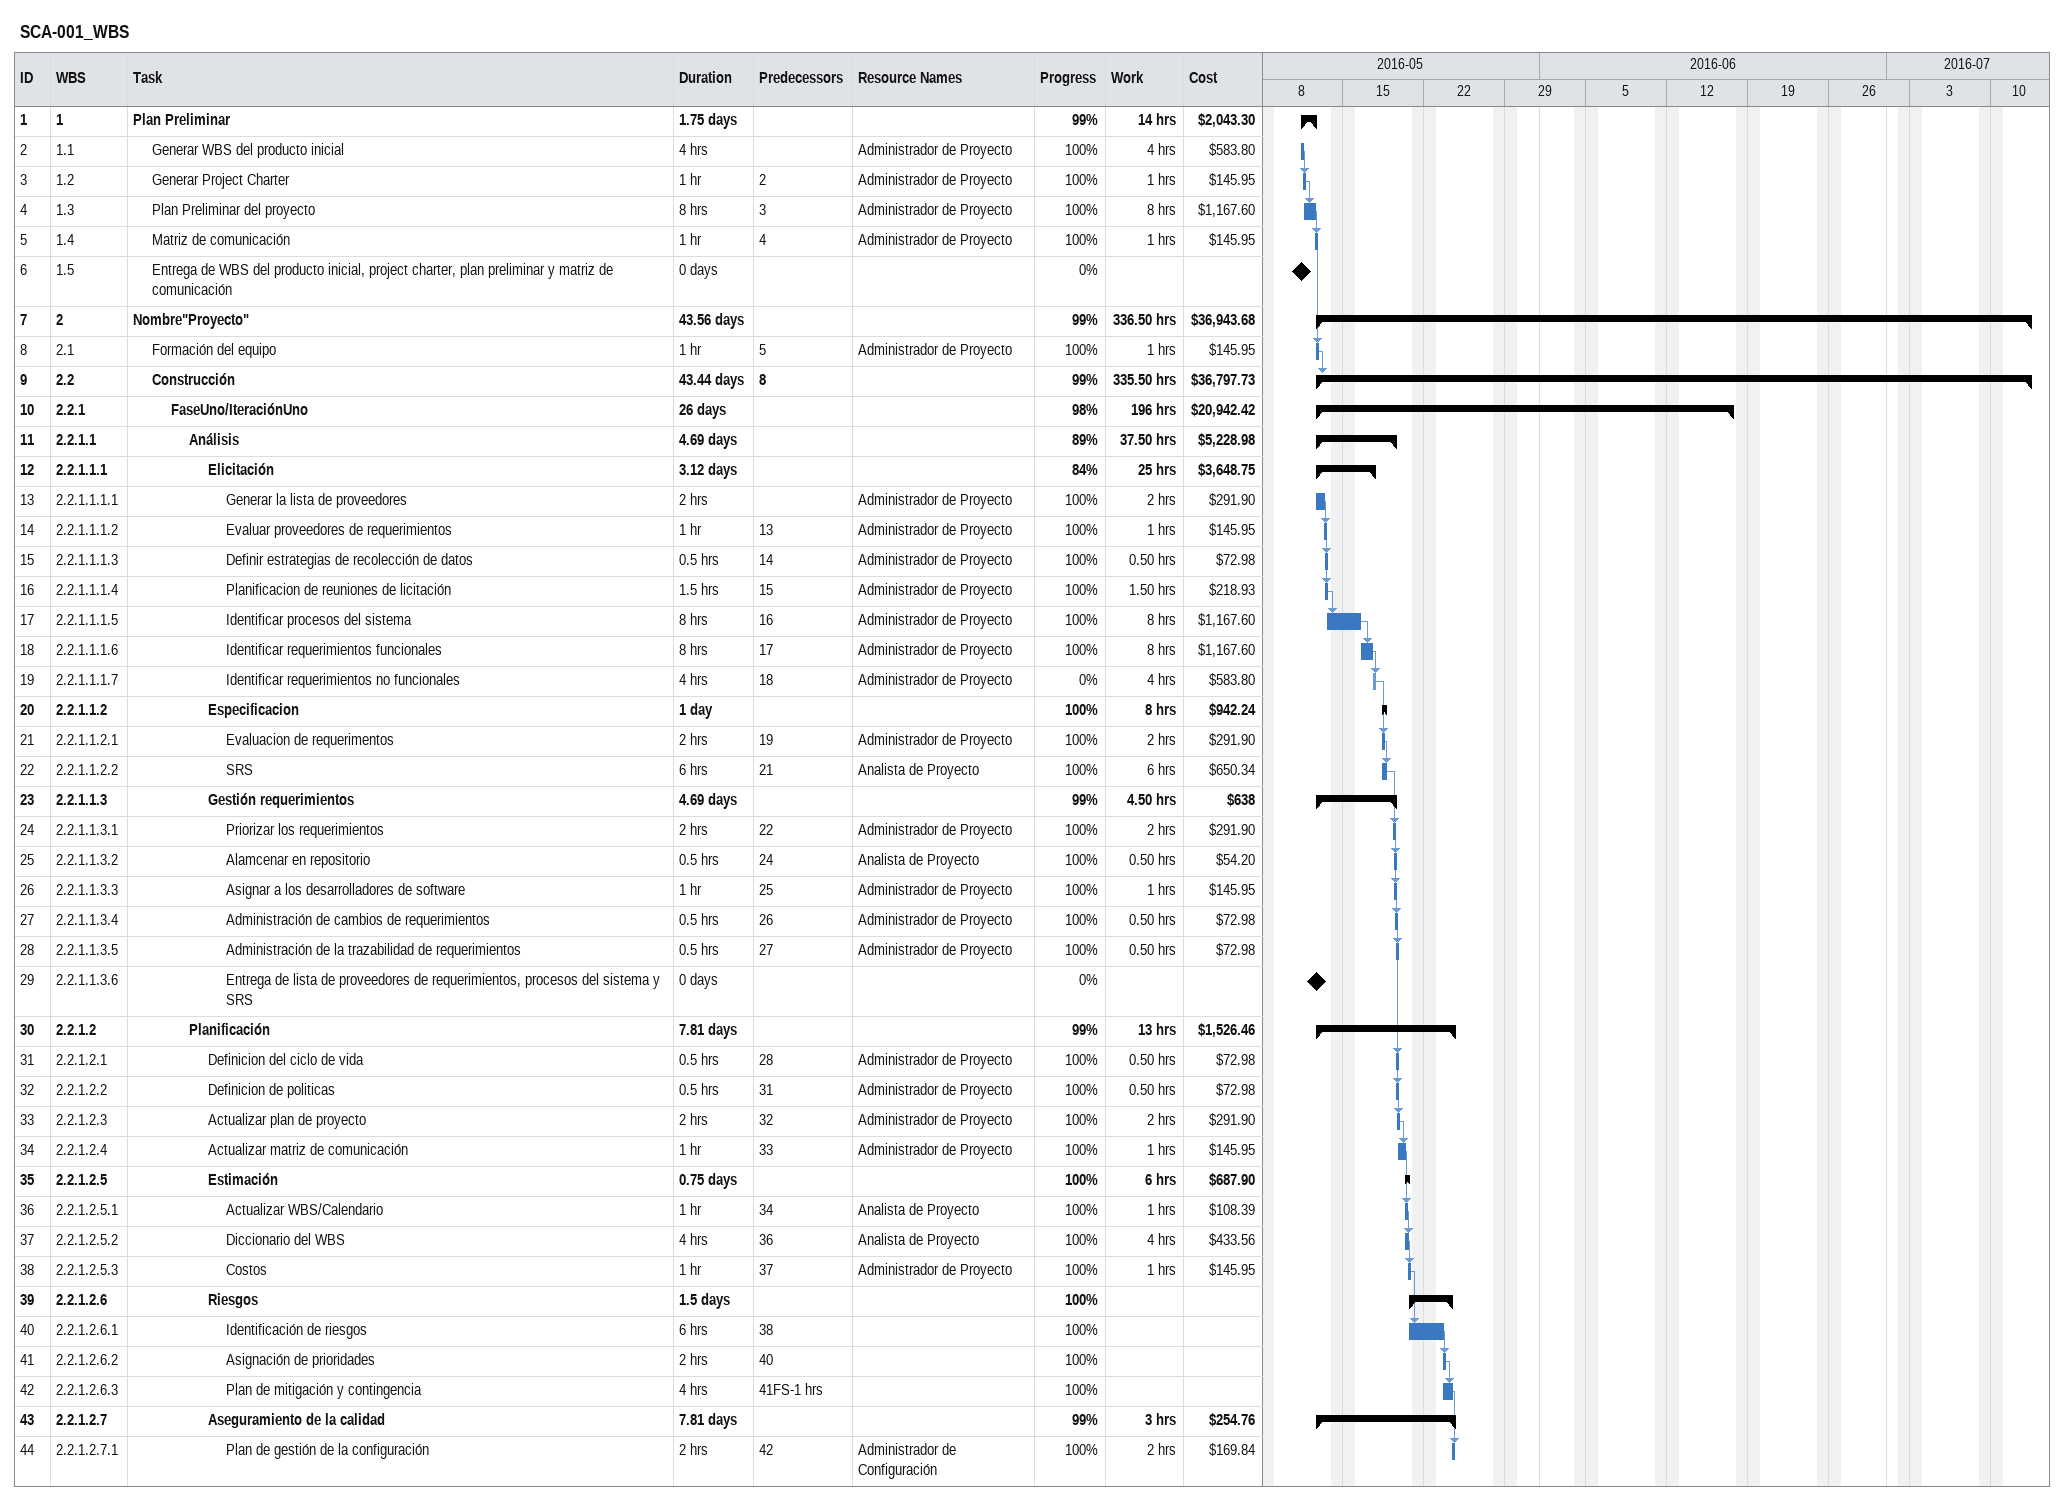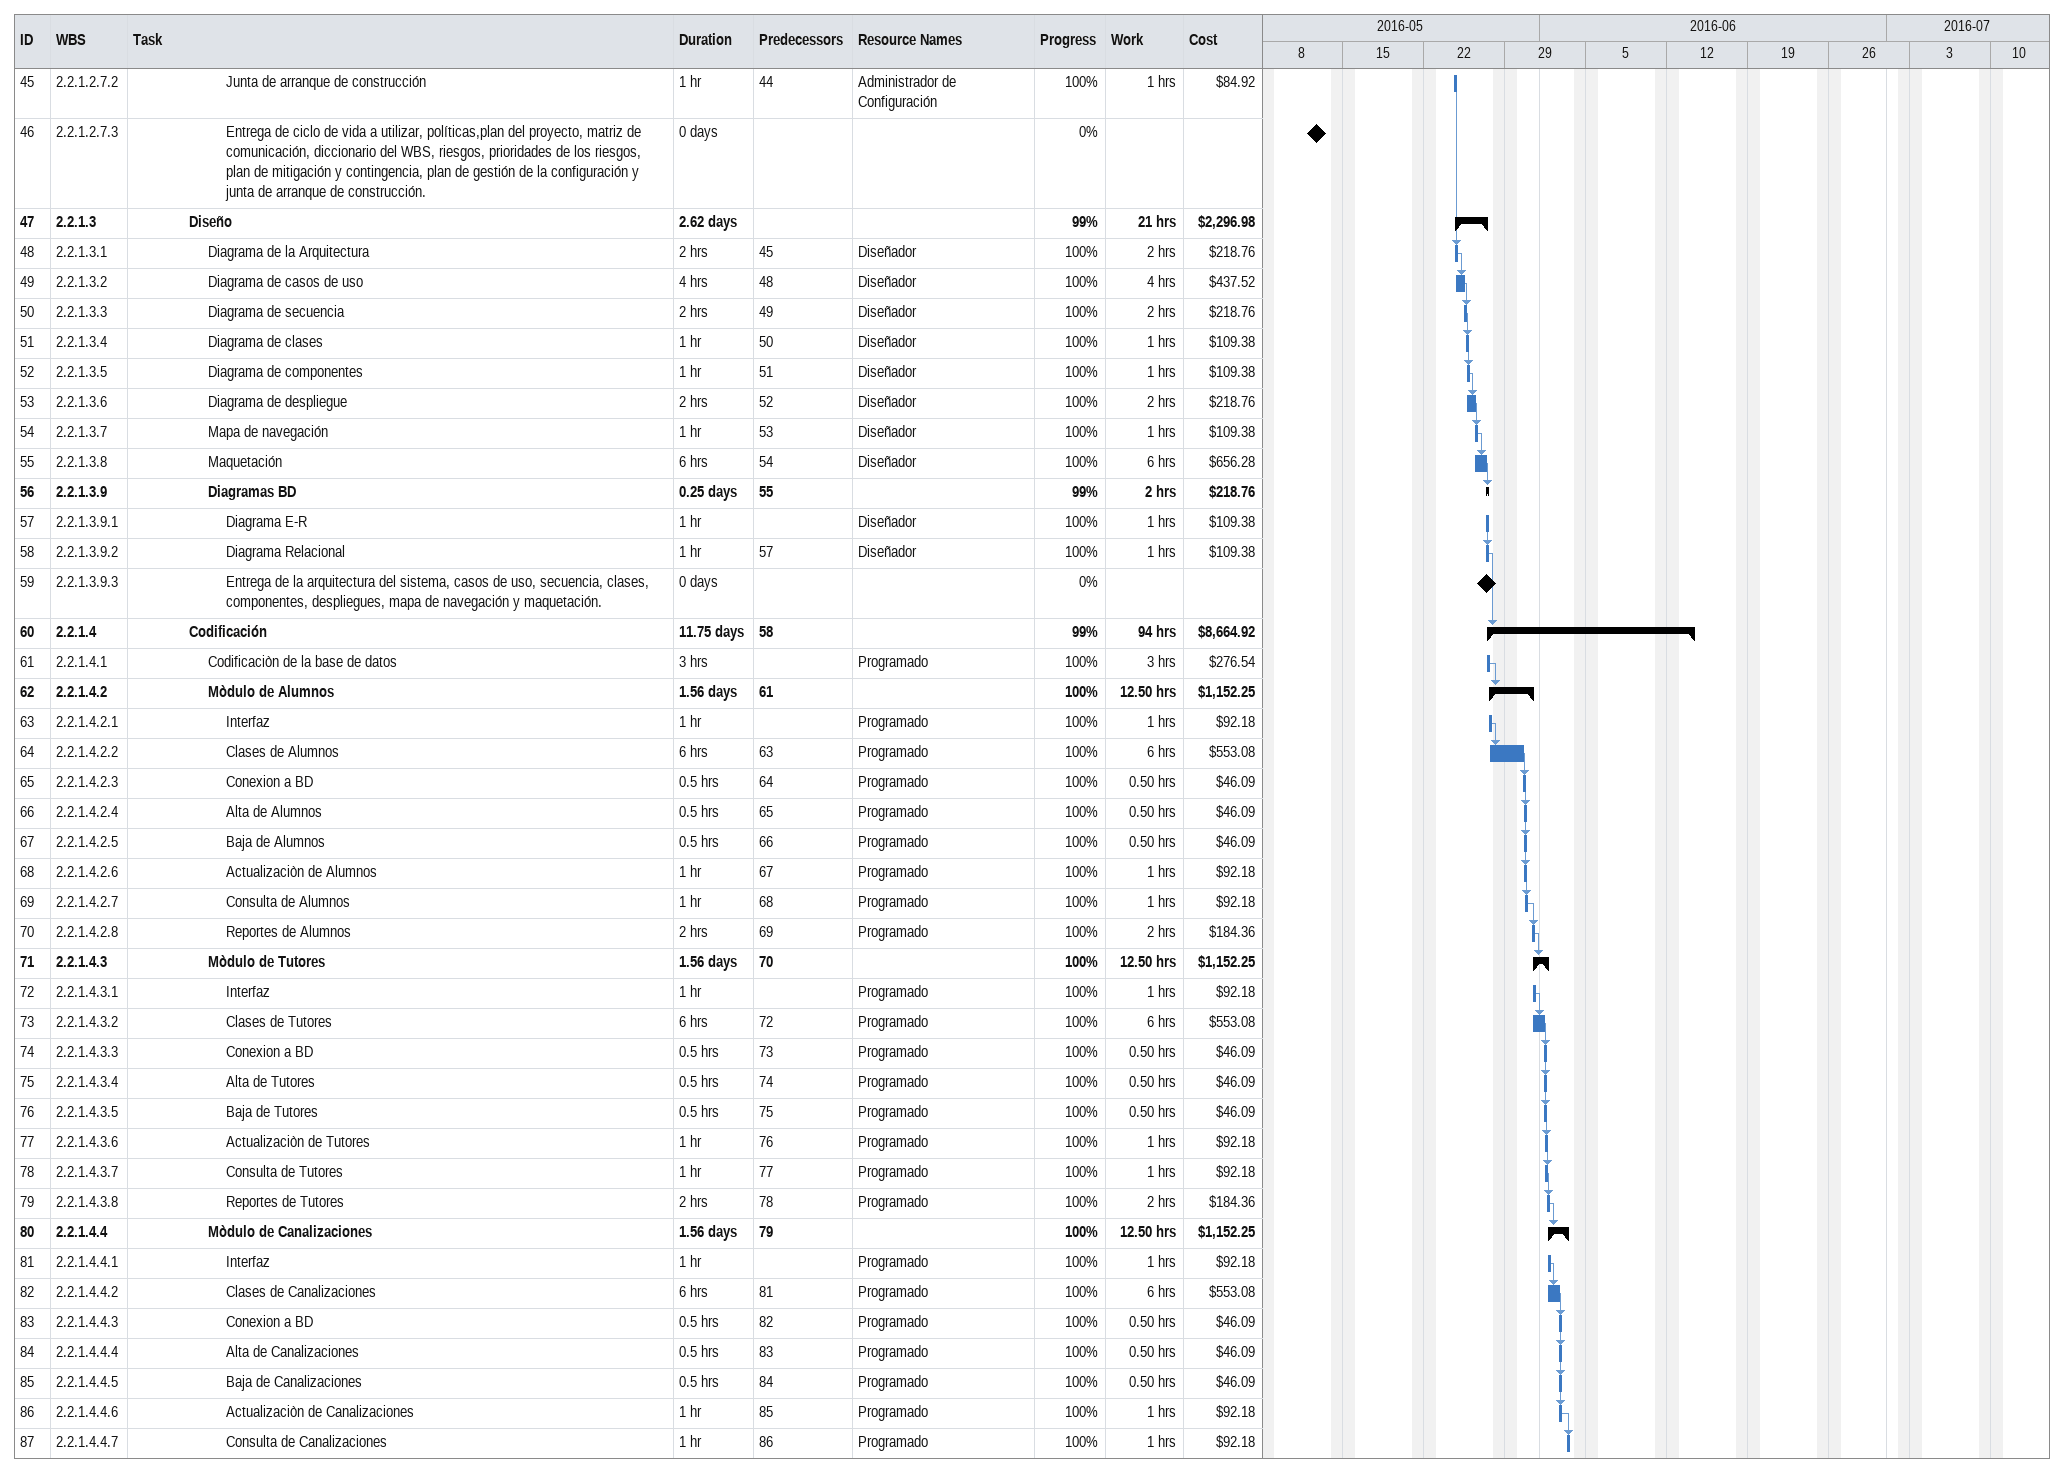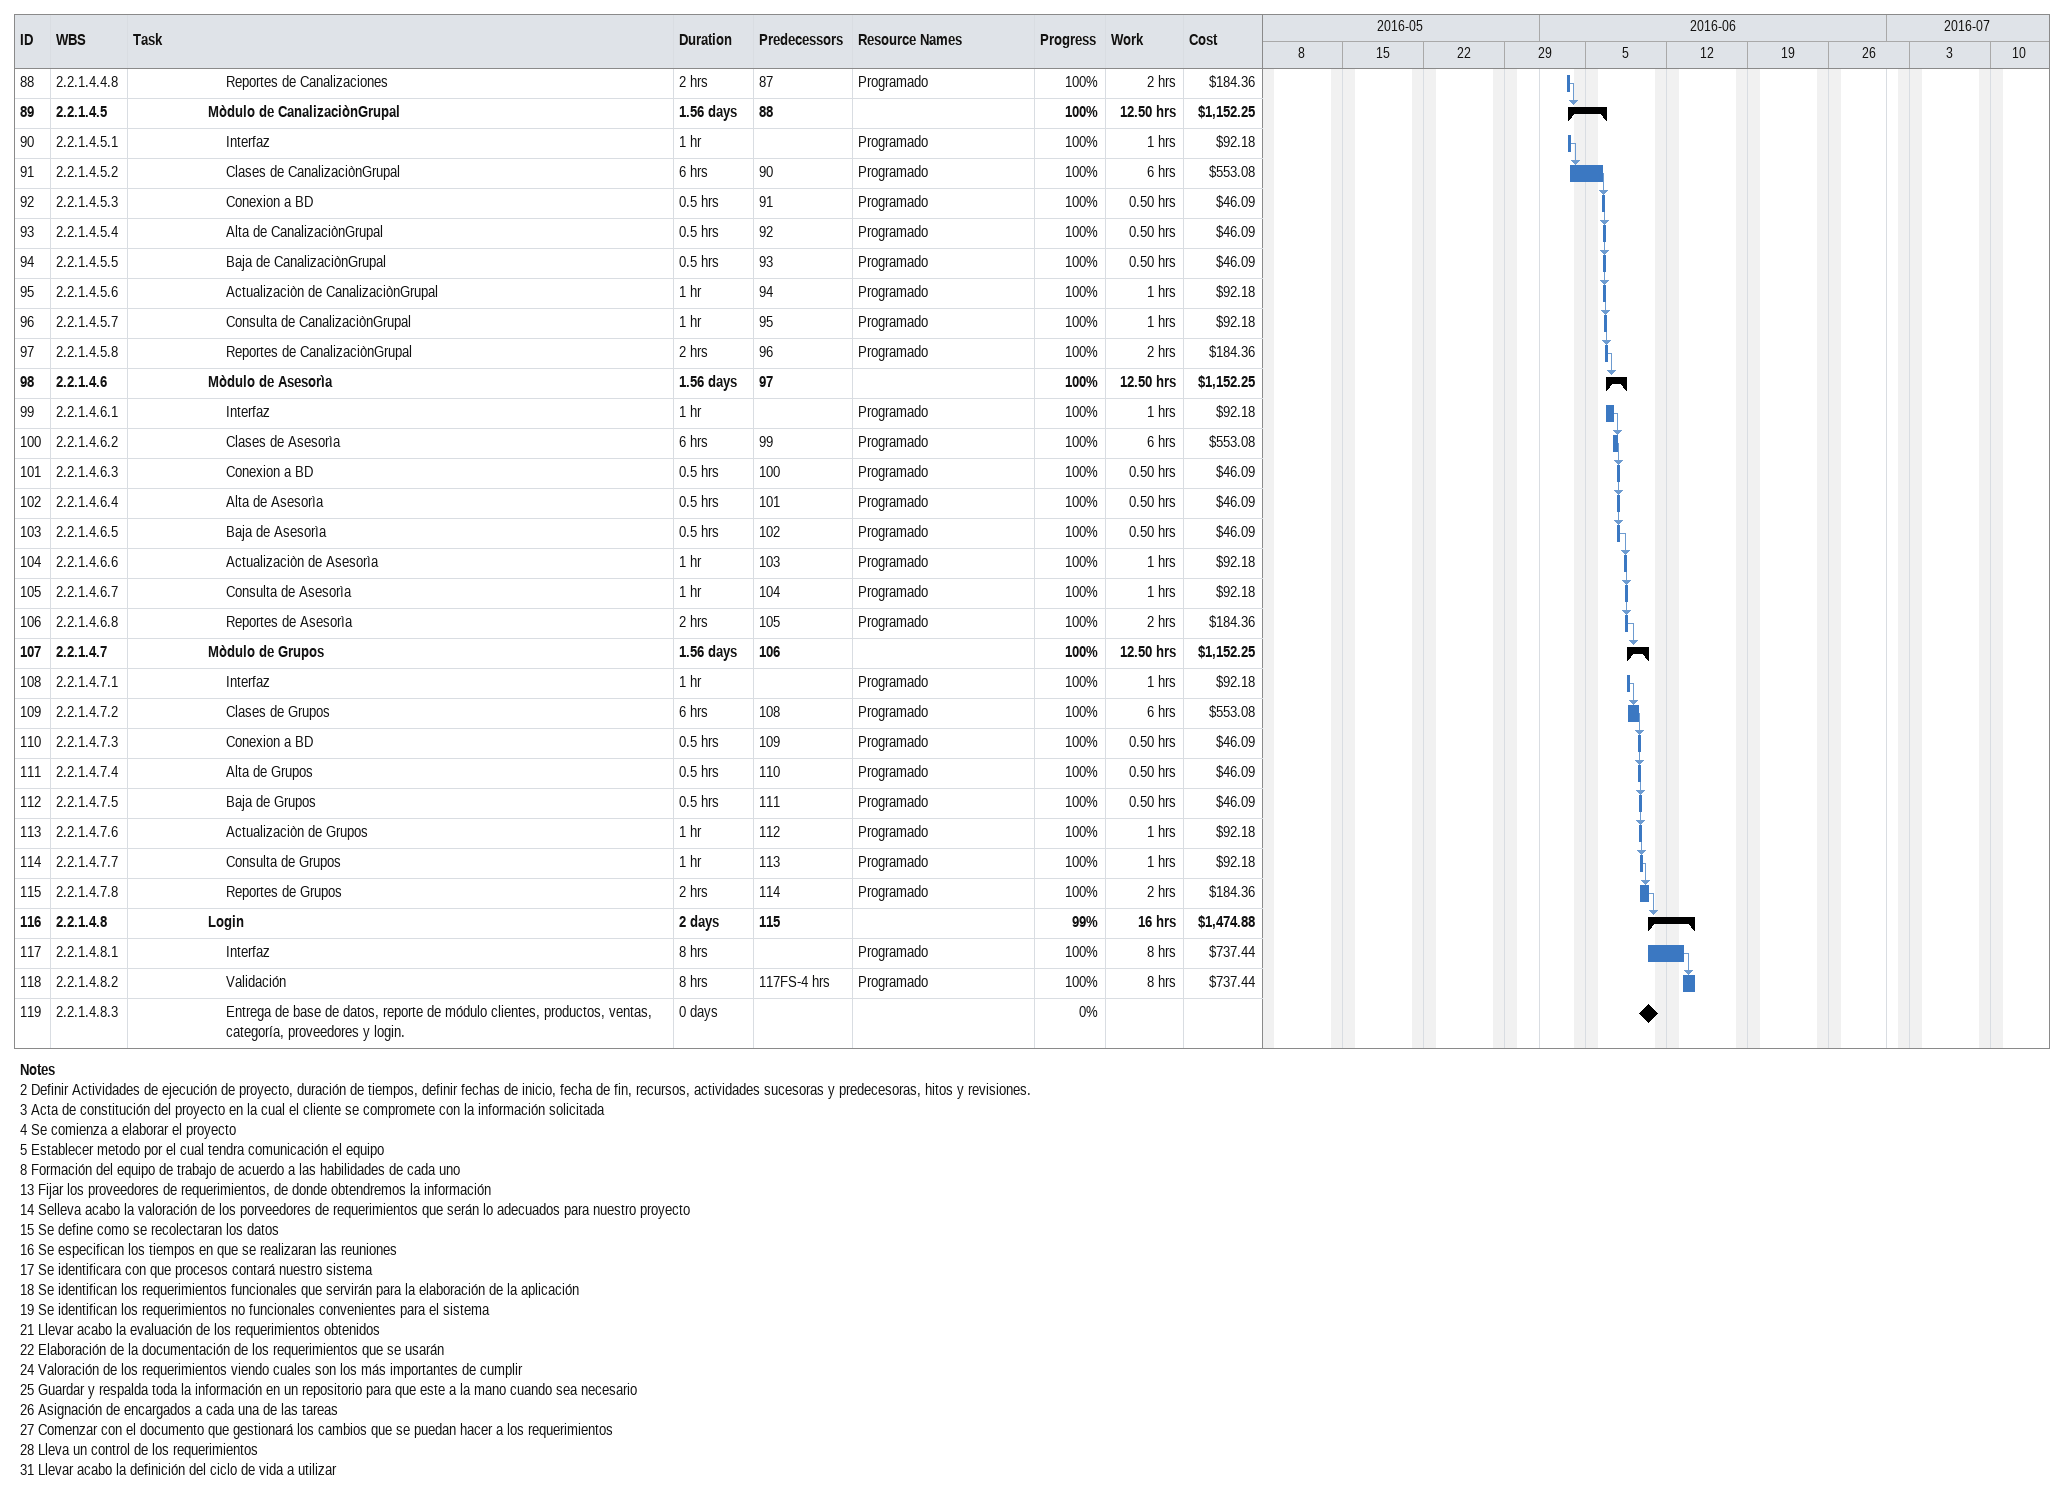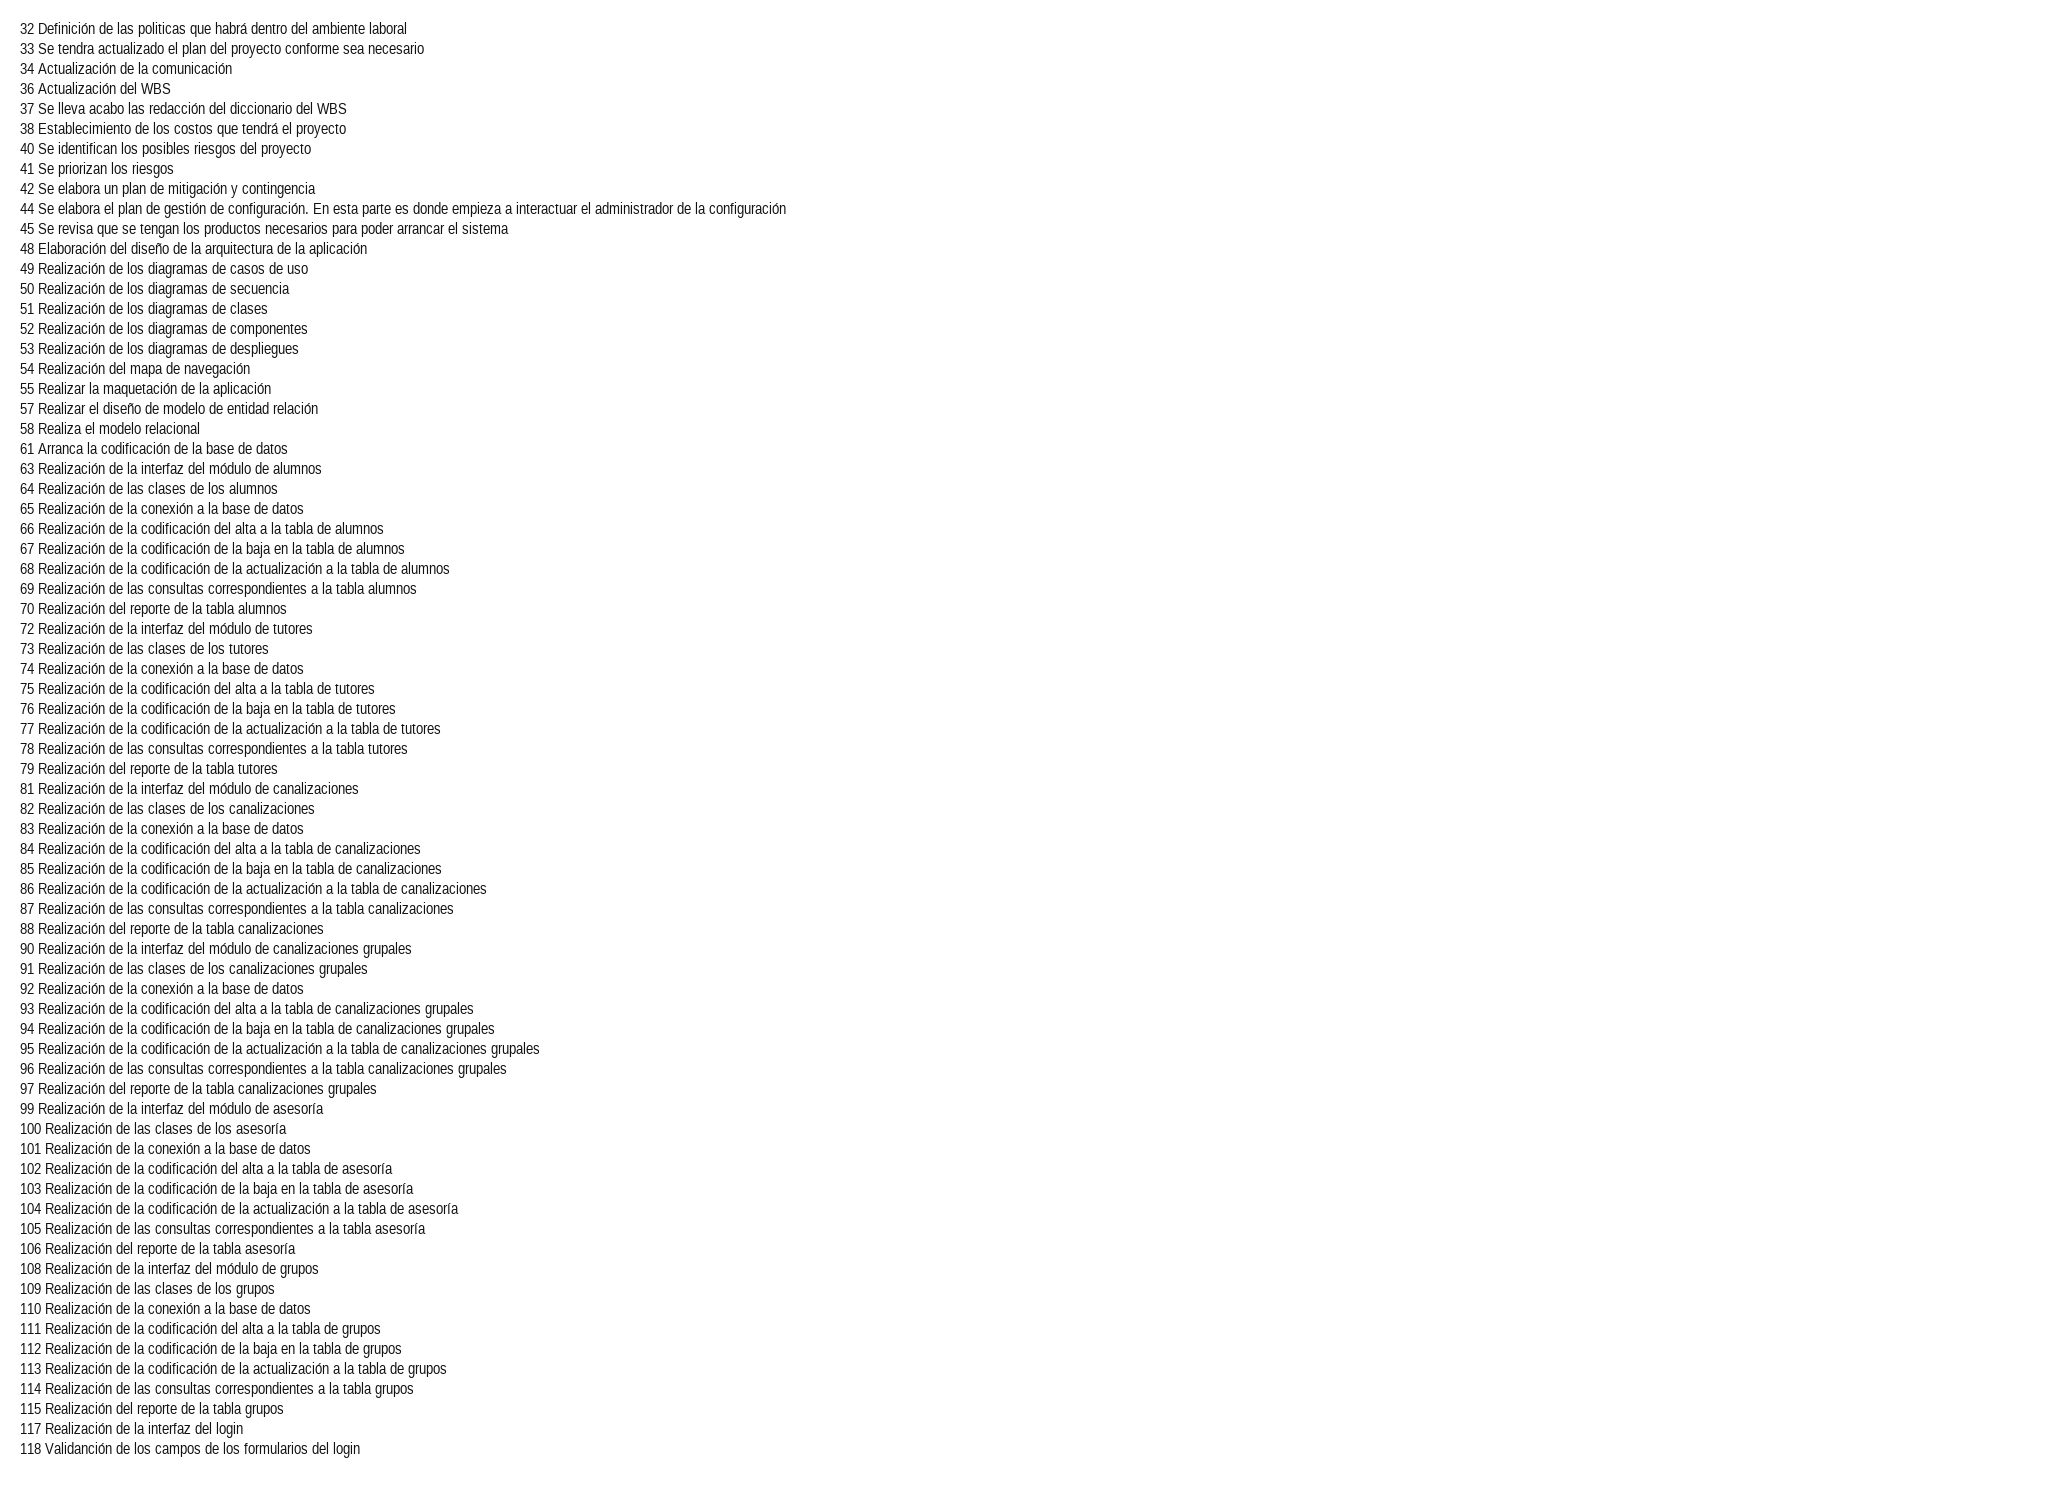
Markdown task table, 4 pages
SCA-001_WBS

| ID | WBS | Task | Duration | Start | Finish | Predecessors | Resources | % complete | Work (h) | Cost ($) |
|---|---|---|---|---|---|---|---|---|---|---|
| 1 | 1 | **Plan Preliminar** | 1.75d | 2016-05-11 | 2016-05-12 |  |  | 99 | 14 | 2043.30 |
| 2 | 1.1 | Generar WBS del producto inicial | 4h | 2016-05-11 | 2016-05-11 |  | Administrador de Proyecto | 100 | 4 | 583.80 |
| 3 | 1.2 | Generar Project Charter | 1h | 2016-05-11 | 2016-05-11 | 2 | Administrador de Proyecto | 100 | 1 | 145.95 |
| 4 | 1.3 | Plan Preliminar del proyecto | 8h | 2016-05-11 | 2016-05-12 | 3 | Administrador de Proyecto | 100 | 8 | 1167.60 |
| 5 | 1.4 | Matriz de comunicación | 1h | 2016-05-12 | 2016-05-12 | 4 | Administrador de Proyecto | 100 | 1 | 145.95 |
| 6 | 1.5 | Entrega de WBS del producto inicial, project charter, plan preliminar y matriz de comunicación | 0d | 2016-05-11 | 2016-05-11 |  |  | 0 |  |  |
| 7 | 2 | **Nombre"Proyecto"** | 43.56d | 2016-05-12 | 2016-07-13 |  |  | 99 | 336.50 | 36943.68 |
| 8 | 2.1 | Formación del equipo | 1h | 2016-05-12 | 2016-05-12 | 5 | Administrador de Proyecto | 100 | 1 | 145.95 |
| 9 | 2.2 | **Construcción** | 43.44d | 2016-05-12 | 2016-07-13 | 8 |  | 99 | 335.50 | 36797.73 |
| 10 | 2.2.1 | **FaseUno/IteraciónUno** | 26d | 2016-05-12 | 2016-06-17 |  |  | 98 | 196 | 20942.42 |
| 11 | 2.2.1.1 | **Análisis** | 4.69d | 2016-05-12 | 2016-05-19 |  |  | 89 | 37.50 | 5228.98 |
| 12 | 2.2.1.1.1 | **Elicitación** | 3.12d | 2016-05-12 | 2016-05-17 |  |  | 84 | 25 | 3648.75 |
| 13 | 2.2.1.1.1.1 | Generar la lista de proveedores | 2h | 2016-05-12 | 2016-05-13 |  | Administrador de Proyecto | 100 | 2 | 291.90 |
| 14 | 2.2.1.1.1.2 | Evaluar proveedores de requerimientos | 1h | 2016-05-13 | 2016-05-13 | 13 | Administrador de Proyecto | 100 | 1 | 145.95 |
| 15 | 2.2.1.1.1.3 | Definir estrategias de recolección de datos | 0.5h | 2016-05-13 | 2016-05-13 | 14 | Administrador de Proyecto | 100 | 0.50 | 72.98 |
| 16 | 2.2.1.1.1.4 | Planificacion de reuniones de licitación | 1.5h | 2016-05-13 | 2016-05-13 | 15 | Administrador de Proyecto | 100 | 1.50 | 218.93 |
| 17 | 2.2.1.1.1.5 | Identificar procesos del sistema | 8h | 2016-05-13 | 2016-05-16 | 16 | Administrador de Proyecto | 100 | 8 | 1167.60 |
| 18 | 2.2.1.1.1.6 | Identificar requerimientos funcionales | 8h | 2016-05-16 | 2016-05-17 | 17 | Administrador de Proyecto | 100 | 8 | 1167.60 |
| 19 | 2.2.1.1.1.7 | Identificar requerimientos no funcionales | 4h | 2016-05-17 | 2016-05-17 | 18 | Administrador de Proyecto | 0 | 4 | 583.80 |
| 20 | 2.2.1.1.2 | **Especificacion** | 1d | 2016-05-18 | 2016-05-18 |  |  | 100 | 8 | 942.24 |
| 21 | 2.2.1.1.2.1 | Evaluacion de requerimentos | 2h | 2016-05-18 | 2016-05-18 | 19 | Administrador de Proyecto | 100 | 2 | 291.90 |
| 22 | 2.2.1.1.2.2 | SRS | 6h | 2016-05-18 | 2016-05-18 | 21 | Analista de Proyecto | 100 | 6 | 650.34 |
| 23 | 2.2.1.1.3 | **Gestión requerimientos** | 4.69d | 2016-05-12 | 2016-05-19 |  |  | 99 | 4.50 | 638 |
| 24 | 2.2.1.1.3.1 | Priorizar los requerimientos | 2h | 2016-05-19 | 2016-05-19 | 22 | Administrador de Proyecto | 100 | 2 | 291.90 |
| 25 | 2.2.1.1.3.2 | Alamcenar en repositorio | 0.5h | 2016-05-19 | 2016-05-19 | 24 | Analista de Proyecto | 100 | 0.50 | 54.20 |
| 26 | 2.2.1.1.3.3 | Asignar a los desarrolladores de software | 1h | 2016-05-19 | 2016-05-19 | 25 | Administrador de Proyecto | 100 | 1 | 145.95 |
| 27 | 2.2.1.1.3.4 | Administración de cambios de requerimientos | 0.5h | 2016-05-19 | 2016-05-19 | 26 | Administrador de Proyecto | 100 | 0.50 | 72.98 |
| 28 | 2.2.1.1.3.5 | Administración de la trazabilidad de requerimientos | 0.5h | 2016-05-19 | 2016-05-19 | 27 | Administrador de Proyecto | 100 | 0.50 | 72.98 |
| 29 | 2.2.1.1.3.6 | Entrega de lista de proveedores de requerimientos, procesos del sistema y SRS | 0d | 2016-05-12 | 2016-05-12 |  |  | 0 |  |  |
| 30 | 2.2.1.2 | **Planificación** | 7.81d | 2016-05-12 | 2016-05-24 |  |  | 99 | 13 | 1526.46 |
| 31 | 2.2.1.2.1 | Definicion del ciclo de vida | 0.5h | 2016-05-19 | 2016-05-19 | 28 | Administrador de Proyecto | 100 | 0.50 | 72.98 |
| 32 | 2.2.1.2.2 | Definicion de politicas | 0.5h | 2016-05-19 | 2016-05-19 | 31 | Administrador de Proyecto | 100 | 0.50 | 72.98 |
| 33 | 2.2.1.2.3 | Actualizar plan de proyecto | 2h | 2016-05-19 | 2016-05-19 | 32 | Administrador de Proyecto | 100 | 2 | 291.90 |
| 34 | 2.2.1.2.4 | Actualizar matriz de comunicación | 1h | 2016-05-19 | 2016-05-20 | 33 | Administrador de Proyecto | 100 | 1 | 145.95 |
| 35 | 2.2.1.2.5 | **Estimación** | 0.75d | 2016-05-20 | 2016-05-20 |  |  | 100 | 6 | 687.90 |
| 36 | 2.2.1.2.5.1 | Actualizar WBS/Calendario | 1h | 2016-05-20 | 2016-05-20 | 34 | Analista de Proyecto | 100 | 1 | 108.39 |
| 37 | 2.2.1.2.5.2 | Diccionario del WBS | 4h | 2016-05-20 | 2016-05-20 | 36 | Analista de Proyecto | 100 | 4 | 433.56 |
| 38 | 2.2.1.2.5.3 | Costos | 1h | 2016-05-20 | 2016-05-20 | 37 | Administrador de Proyecto | 100 | 1 | 145.95 |
| 39 | 2.2.1.2.6 | **Riesgos** | 1.5d | 2016-05-20 | 2016-05-24 |  |  | 100 |  |  |
| 40 | 2.2.1.2.6.1 | Identificación de riesgos | 6h | 2016-05-20 | 2016-05-23 | 38 |  | 100 |  |  |
| 41 | 2.2.1.2.6.2 | Asignación de prioridades | 2h | 2016-05-23 | 2016-05-23 | 40 |  | 100 |  |  |
| 42 | 2.2.1.2.6.3 | Plan de mitigación y contingencia | 4h | 2016-05-23 | 2016-05-24 | 41FS-1h |  | 100 |  |  |
| 43 | 2.2.1.2.7 | **Aseguramiento de la calidad** | 7.81d | 2016-05-12 | 2016-05-24 |  |  | 99 | 3 | 254.76 |
| 44 | 2.2.1.2.7.1 | Plan de gestión de la configuración | 2h | 2016-05-24 | 2016-05-24 | 42 | Administrador de Configuración | 100 | 2 | 169.84 |
| 45 | 2.2.1.2.7.2 | Junta de arranque de construcción | 1h | 2016-05-24 | 2016-05-24 | 44 | Administrador de Configuración | 100 | 1 | 84.92 |
| 46 | 2.2.1.2.7.3 | Entrega de ciclo de vida a utilizar, políticas,plan del proyecto, matriz de comunicación, diccionario del WBS, riesgos, prioridades de los riesgos, plan de mitigación y contingencia, plan de gestión de la configuración y junta de arranque de construcción. | 0d | 2016-05-12 | 2016-05-12 |  |  | 0 |  |  |
| 47 | 2.2.1.3 | **Diseño** | 2.62d | 2016-05-24 | 2016-05-27 |  |  | 99 | 21 | 2296.98 |
| 48 | 2.2.1.3.1 | Diagrama de la Arquitectura | 2h | 2016-05-24 | 2016-05-24 | 45 | Diseñador | 100 | 2 | 218.76 |
| 49 | 2.2.1.3.2 | Diagrama de casos de uso | 4h | 2016-05-24 | 2016-05-25 | 48 | Diseñador | 100 | 4 | 437.52 |
| 50 | 2.2.1.3.3 | Diagrama de secuencia | 2h | 2016-05-25 | 2016-05-25 | 49 | Diseñador | 100 | 2 | 218.76 |
| 51 | 2.2.1.3.4 | Diagrama de clases | 1h | 2016-05-25 | 2016-05-25 | 50 | Diseñador | 100 | 1 | 109.38 |
| 52 | 2.2.1.3.5 | Diagrama de componentes | 1h | 2016-05-25 | 2016-05-25 | 51 | Diseñador | 100 | 1 | 109.38 |
| 53 | 2.2.1.3.6 | Diagrama de despliegue | 2h | 2016-05-25 | 2016-05-26 | 52 | Diseñador | 100 | 2 | 218.76 |
| 54 | 2.2.1.3.7 | Mapa de navegación | 1h | 2016-05-26 | 2016-05-26 | 53 | Diseñador | 100 | 1 | 109.38 |
| 55 | 2.2.1.3.8 | Maquetación | 6h | 2016-05-26 | 2016-05-27 | 54 | Diseñador | 100 | 6 | 656.28 |
| 56 | 2.2.1.3.9 | **Diagramas BD** | 0.25d | 2016-05-27 | 2016-05-27 | 55 |  | 99 | 2 | 218.76 |
| 57 | 2.2.1.3.9.1 | Diagrama E-R | 1h | 2016-05-27 | 2016-05-27 |  | Diseñador | 100 | 1 | 109.38 |
| 58 | 2.2.1.3.9.2 | Diagrama Relacional | 1h | 2016-05-27 | 2016-05-27 | 57 | Diseñador | 100 | 1 | 109.38 |
| 59 | 2.2.1.3.9.3 | Entrega de la arquitectura del sistema, casos de uso, secuencia, clases, componentes, despliegues, mapa de navegación y maquetación. | 0d | 2016-05-27 | 2016-05-27 |  |  | 0 |  |  |
| 60 | 2.2.1.4 | **Codificación** | 11.75d | 2016-05-27 | 2016-06-14 | 58 |  | 99 | 94 | 8664.92 |
| 61 | 2.2.1.4.1 | Codificaciòn de la base de datos | 3h | 2016-05-27 | 2016-05-27 |  | Programado | 100 | 3 | 276.54 |
| 62 | 2.2.1.4.2 | **Mòdulo de Alumnos** | 1.56d | 2016-05-27 | 2016-05-31 | 61 |  | 100 | 12.50 | 1152.25 |
| 63 | 2.2.1.4.2.1 | Interfaz | 1h | 2016-05-27 | 2016-05-27 |  | Programado | 100 | 1 | 92.18 |
| 64 | 2.2.1.4.2.2 | Clases de Alumnos | 6h | 2016-05-27 | 2016-05-30 | 63 | Programado | 100 | 6 | 553.08 |
| 65 | 2.2.1.4.2.3 | Conexion a BD | 0.5h | 2016-05-30 | 2016-05-30 | 64 | Programado | 100 | 0.50 | 46.09 |
| 66 | 2.2.1.4.2.4 | Alta de Alumnos | 0.5h | 2016-05-30 | 2016-05-30 | 65 | Programado | 100 | 0.50 | 46.09 |
| 67 | 2.2.1.4.2.5 | Baja de Alumnos | 0.5h | 2016-05-30 | 2016-05-30 | 66 | Programado | 100 | 0.50 | 46.09 |
| 68 | 2.2.1.4.2.6 | Actualizaciòn de Alumnos | 1h | 2016-05-30 | 2016-05-30 | 67 | Programado | 100 | 1 | 92.18 |
| 69 | 2.2.1.4.2.7 | Consulta de Alumnos | 1h | 2016-05-30 | 2016-05-30 | 68 | Programado | 100 | 1 | 92.18 |
| 70 | 2.2.1.4.2.8 | Reportes de Alumnos | 2h | 2016-05-31 | 2016-05-31 | 69 | Programado | 100 | 2 | 184.36 |
| 71 | 2.2.1.4.3 | **Mòdulo de Tutores** | 1.56d | 2016-05-31 | 2016-06-01 | 70 |  | 100 | 12.50 | 1152.25 |
| 72 | 2.2.1.4.3.1 | Interfaz | 1h | 2016-05-31 | 2016-05-31 |  | Programado | 100 | 1 | 92.18 |
| 73 | 2.2.1.4.3.2 | Clases de Tutores | 6h | 2016-05-31 | 2016-06-01 | 72 | Programado | 100 | 6 | 553.08 |
| 74 | 2.2.1.4.3.3 | Conexion a BD | 0.5h | 2016-06-01 | 2016-06-01 | 73 | Programado | 100 | 0.50 | 46.09 |
| 75 | 2.2.1.4.3.4 | Alta de Tutores | 0.5h | 2016-06-01 | 2016-06-01 | 74 | Programado | 100 | 0.50 | 46.09 |
| 76 | 2.2.1.4.3.5 | Baja de Tutores | 0.5h | 2016-06-01 | 2016-06-01 | 75 | Programado | 100 | 0.50 | 46.09 |
| 77 | 2.2.1.4.3.6 | Actualizaciòn de Tutores | 1h | 2016-06-01 | 2016-06-01 | 76 | Programado | 100 | 1 | 92.18 |
| 78 | 2.2.1.4.3.7 | Consulta de Tutores | 1h | 2016-06-01 | 2016-06-01 | 77 | Programado | 100 | 1 | 92.18 |
| 79 | 2.2.1.4.3.8 | Reportes de Tutores | 2h | 2016-06-01 | 2016-06-01 | 78 | Programado | 100 | 2 | 184.36 |
| 80 | 2.2.1.4.4 | **Mòdulo de Canalizaciones** | 1.56d | 2016-06-01 | 2016-06-03 | 79 |  | 100 | 12.50 | 1152.25 |
| 81 | 2.2.1.4.4.1 | Interfaz | 1h | 2016-06-01 | 2016-06-01 |  | Programado | 100 | 1 | 92.18 |
| 82 | 2.2.1.4.4.2 | Clases de Canalizaciones | 6h | 2016-06-01 | 2016-06-02 | 81 | Programado | 100 | 6 | 553.08 |
| 83 | 2.2.1.4.4.3 | Conexion a BD | 0.5h | 2016-06-02 | 2016-06-02 | 82 | Programado | 100 | 0.50 | 46.09 |
| 84 | 2.2.1.4.4.4 | Alta de Canalizaciones | 0.5h | 2016-06-02 | 2016-06-02 | 83 | Programado | 100 | 0.50 | 46.09 |
| 85 | 2.2.1.4.4.5 | Baja de Canalizaciones | 0.5h | 2016-06-02 | 2016-06-02 | 84 | Programado | 100 | 0.50 | 46.09 |
| 86 | 2.2.1.4.4.6 | Actualizaciòn de Canalizaciones | 1h | 2016-06-02 | 2016-06-02 | 85 | Programado | 100 | 1 | 92.18 |
| 87 | 2.2.1.4.4.7 | Consulta de Canalizaciones | 1h | 2016-06-03 | 2016-06-03 | 86 | Programado | 100 | 1 | 92.18 |
| 88 | 2.2.1.4.4.8 | Reportes de Canalizaciones | 2h | 2016-06-03 | 2016-06-03 | 87 | Programado | 100 | 2 | 184.36 |
| 89 | 2.2.1.4.5 | **Mòdulo de CanalizaciònGrupal** | 1.56d | 2016-06-03 | 2016-06-06 | 88 |  | 100 | 12.50 | 1152.25 |
| 90 | 2.2.1.4.5.1 | Interfaz | 1h | 2016-06-03 | 2016-06-03 |  | Programado | 100 | 1 | 92.18 |
| 91 | 2.2.1.4.5.2 | Clases de CanalizaciònGrupal | 6h | 2016-06-03 | 2016-06-06 | 90 | Programado | 100 | 6 | 553.08 |
| 92 | 2.2.1.4.5.3 | Conexion a BD | 0.5h | 2016-06-06 | 2016-06-06 | 91 | Programado | 100 | 0.50 | 46.09 |
| 93 | 2.2.1.4.5.4 | Alta de CanalizaciònGrupal | 0.5h | 2016-06-06 | 2016-06-06 | 92 | Programado | 100 | 0.50 | 46.09 |
| 94 | 2.2.1.4.5.5 | Baja de CanalizaciònGrupal | 0.5h | 2016-06-06 | 2016-06-06 | 93 | Programado | 100 | 0.50 | 46.09 |
| 95 | 2.2.1.4.5.6 | Actualizaciòn de CanalizaciònGrupal | 1h | 2016-06-06 | 2016-06-06 | 94 | Programado | 100 | 1 | 92.18 |
| 96 | 2.2.1.4.5.7 | Consulta de CanalizaciònGrupal | 1h | 2016-06-06 | 2016-06-06 | 95 | Programado | 100 | 1 | 92.18 |
| 97 | 2.2.1.4.5.8 | Reportes de CanalizaciònGrupal | 2h | 2016-06-06 | 2016-06-06 | 96 | Programado | 100 | 2 | 184.36 |
| 98 | 2.2.1.4.6 | **Mòdulo de Asesorìa** | 1.56d | 2016-06-06 | 2016-06-08 | 97 |  | 100 | 12.50 | 1152.25 |
| 99 | 2.2.1.4.6.1 | Interfaz | 1h | 2016-06-06 | 2016-06-07 |  | Programado | 100 | 1 | 92.18 |
| 100 | 2.2.1.4.6.2 | Clases de Asesorìa | 6h | 2016-06-07 | 2016-06-07 | 99 | Programado | 100 | 6 | 553.08 |
| 101 | 2.2.1.4.6.3 | Conexion a BD | 0.5h | 2016-06-07 | 2016-06-07 | 100 | Programado | 100 | 0.50 | 46.09 |
| 102 | 2.2.1.4.6.4 | Alta de Asesorìa | 0.5h | 2016-06-07 | 2016-06-07 | 101 | Programado | 100 | 0.50 | 46.09 |
| 103 | 2.2.1.4.6.5 | Baja de Asesorìa | 0.5h | 2016-06-07 | 2016-06-07 | 102 | Programado | 100 | 0.50 | 46.09 |
| 104 | 2.2.1.4.6.6 | Actualizaciòn de Asesorìa | 1h | 2016-06-08 | 2016-06-08 | 103 | Programado | 100 | 1 | 92.18 |
| 105 | 2.2.1.4.6.7 | Consulta de Asesorìa | 1h | 2016-06-08 | 2016-06-08 | 104 | Programado | 100 | 1 | 92.18 |
| 106 | 2.2.1.4.6.8 | Reportes de Asesorìa | 2h | 2016-06-08 | 2016-06-08 | 105 | Programado | 100 | 2 | 184.36 |
| 107 | 2.2.1.4.7 | **Mòdulo de Grupos** | 1.56d | 2016-06-08 | 2016-06-10 | 106 |  | 100 | 12.50 | 1152.25 |
| 108 | 2.2.1.4.7.1 | Interfaz | 1h | 2016-06-08 | 2016-06-08 |  | Programado | 100 | 1 | 92.18 |
| 109 | 2.2.1.4.7.2 | Clases de Grupos | 6h | 2016-06-08 | 2016-06-09 | 108 | Programado | 100 | 6 | 553.08 |
| 110 | 2.2.1.4.7.3 | Conexion a BD | 0.5h | 2016-06-09 | 2016-06-09 | 109 | Programado | 100 | 0.50 | 46.09 |
| 111 | 2.2.1.4.7.4 | Alta de Grupos | 0.5h | 2016-06-09 | 2016-06-09 | 110 | Programado | 100 | 0.50 | 46.09 |
| 112 | 2.2.1.4.7.5 | Baja de Grupos | 0.5h | 2016-06-09 | 2016-06-09 | 111 | Programado | 100 | 0.50 | 46.09 |
| 113 | 2.2.1.4.7.6 | Actualizaciòn de Grupos | 1h | 2016-06-09 | 2016-06-09 | 112 | Programado | 100 | 1 | 92.18 |
| 114 | 2.2.1.4.7.7 | Consulta de Grupos | 1h | 2016-06-09 | 2016-06-09 | 113 | Programado | 100 | 1 | 92.18 |
| 115 | 2.2.1.4.7.8 | Reportes de Grupos | 2h | 2016-06-09 | 2016-06-10 | 114 | Programado | 100 | 2 | 184.36 |
| 116 | 2.2.1.4.8 | **Login** | 2d | 2016-06-10 | 2016-06-14 | 115 |  | 99 | 16 | 1474.88 |
| 117 | 2.2.1.4.8.1 | Interfaz | 8h | 2016-06-10 | 2016-06-13 |  | Programado | 100 | 8 | 737.44 |
| 118 | 2.2.1.4.8.2 | Validación | 8h | 2016-06-13 | 2016-06-14 | 117FS-4h | Programado | 100 | 8 | 737.44 |
| 119 | 2.2.1.4.8.3 | Entrega de base de datos, reporte de módulo clientes, productos, ventas, categoría, proveedores y login. | 0d | 2016-06-10 | 2016-06-10 |  |  | 0 |  |  |

Notes
- 2: Definir Actividades de ejecución de proyecto, duración de tiempos, definir fechas de inicio, fecha de fin, recursos, actividades sucesoras y predecesoras, hitos y revisiones.
- 3: Acta de constitución del proyecto en la cual el cliente se compromete con la información solicitada
- 4: Se comienza a elaborar el proyecto
- 5: Establecer metodo por el cual tendra comunicación el equipo
- 8: Formación del equipo de trabajo de acuerdo a las habilidades de cada uno
- 13: Fijar los proveedores de requerimientos, de donde obtendremos la información
- 14: Selleva acabo la valoración de los porveedores de requerimientos que serán lo adecuados para nuestro proyecto
- 15: Se define como se recolectaran los datos
- 16: Se especifican los tiempos en que se realizaran las reuniones
- 17: Se identificara con que procesos contará nuestro sistema
- 18: Se identifican los requerimientos funcionales que servirán para la elaboración de la aplicación
- 19: Se identifican los requerimientos no funcionales convenientes para el sistema
- 21: Llevar acabo la evaluación de los requerimientos obtenidos
- 22: Elaboración de la documentación de los requerimientos que se usarán
- 24: Valoración de los requerimientos viendo cuales son los más importantes de cumplir
- 25: Guardar y respalda toda la información en un repositorio para que este a la mano cuando sea necesario
- 26: Asignación de encargados a cada una de las tareas
- 27: Comenzar con el documento que gestionará los cambios que se puedan hacer a los requerimientos
- 28: Lleva un control de los requerimientos
- 31: Llevar acabo la definición del ciclo de vida a utilizar
- 32: Definición de las politicas que habrá dentro del ambiente laboral
- 33: Se tendra actualizado el plan del proyecto conforme sea necesario
- 34: Actualización de la comunicación
- 36: Actualización del WBS
- 37: Se lleva acabo las redacción del diccionario del WBS
- 38: Establecimiento de los costos que tendrá el proyecto
- 40: Se identifican los posibles riesgos del proyecto
- 41: Se priorizan los riesgos
- 42: Se elabora un plan de mitigación y contingencia
- 44: Se elabora el plan de gestión de configuración. En esta parte es donde empieza a interactuar el administrador de la configuración
- 45: Se revisa que se tengan los productos necesarios para poder arrancar el sistema
- 48: Elaboración del diseño de la arquitectura de la aplicación
- 49: Realización de los diagramas de casos de uso
- 50: Realización de los diagramas de secuencia
- 51: Realización de los diagramas de clases
- 52: Realización de los diagramas de componentes
- 53: Realización de los diagramas de despliegues
- 54: Realización del mapa de navegación
- 55: Realizar la maquetación de la aplicación
- 57: Realizar el diseño de modelo de entidad relación
- 58: Realiza el modelo relacional
- 61: Arranca la codificación de la base de datos
- 63: Realización de la interfaz del módulo de alumnos
- 64: Realización de las clases de los alumnos
- 65: Realización de la conexión a la base de datos
- 66: Realización de la codificación del alta a la tabla de alumnos
- 67: Realización de la codificación de la baja en la tabla de alumnos
- 68: Realización de la codificación de la actualización a la tabla de alumnos
- 69: Realización de las consultas correspondientes a la tabla alumnos
- 70: Realización del reporte de la tabla alumnos
- 72: Realización de la interfaz del módulo de tutores
- 73: Realización de las clases de los tutores
- 74: Realización de la conexión a la base de datos
- 75: Realización de la codificación del alta a la tabla de tutores
- 76: Realización de la codificación de la baja en la tabla de tutores
- 77: Realización de la codificación de la actualización a la tabla de tutores
- 78: Realización de las consultas correspondientes a la tabla tutores
- 79: Realización del reporte de la tabla tutores
- 81: Realización de la interfaz del módulo de canalizaciones
- 82: Realización de las clases de los canalizaciones
- 83: Realización de la conexión a la base de datos
- 84: Realización de la codificación del alta a la tabla de canalizaciones
- 85: Realización de la codificación de la baja en la tabla de canalizaciones
- 86: Realización de la codificación de la actualización a la tabla de canalizaciones
- 87: Realización de las consultas correspondientes a la tabla canalizaciones
- 88: Realización del reporte de la tabla canalizaciones
- 90: Realización de la interfaz del módulo de canalizaciones grupales
- 91: Realización de las clases de los canalizaciones grupales
- 92: Realización de la conexión a la base de datos
- 93: Realización de la codificación del alta a la tabla de canalizaciones grupales
- 94: Realización de la codificación de la baja en la tabla de canalizaciones grupales
- 95: Realización de la codificación de la actualización a la tabla de canalizaciones grupales
- 96: Realización de las consultas correspondientes a la tabla canalizaciones grupales
- 97: Realización del reporte de la tabla canalizaciones grupales
- 99: Realización de la interfaz del módulo de asesoría
- 100: Realización de las clases de los asesoría
- 101: Realización de la conexión a la base de datos
- 102: Realización de la codificación del alta a la tabla de asesoría
- 103: Realización de la codificación de la baja en la tabla de asesoría
- 104: Realización de la codificación de la actualización a la tabla de asesoría
- 105: Realización de las consultas correspondientes a la tabla asesoría
- 106: Realización del reporte de la tabla asesoría
- 108: Realización de la interfaz del módulo de grupos
- 109: Realización de las clases de los grupos
- 110: Realización de la conexión a la base de datos
- 111: Realización de la codificación del alta a la tabla de grupos
- 112: Realización de la codificación de la baja en la tabla de grupos
- 113: Realización de la codificación de la actualización a la tabla de grupos
- 114: Realización de las consultas correspondientes a la tabla grupos
- 115: Realización del reporte de la tabla grupos
- 117: Realización de la interfaz del login
- 118: Validanción de los campos de los formularios del login
